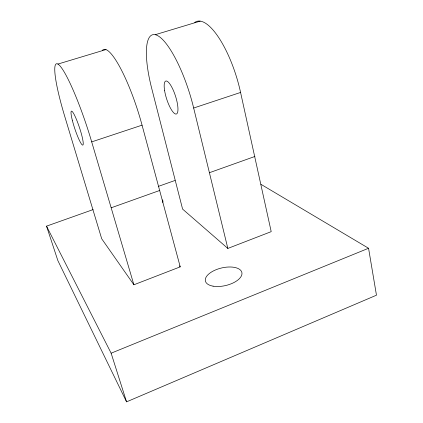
<?xml version="1.0" encoding="UTF-8"?>
<svg xmlns="http://www.w3.org/2000/svg" width="423" height="423" viewBox="0 0 423 423"><rect width="100%" height="100%" fill="white"/><g stroke="black" fill="none" stroke-linecap="round" stroke-linejoin="round"><path stroke-width="0.63" d="M93.097 209.597L46.53 226.152L57.861 260.584L126.551 401.85L376.47 295.196L368.56 248.264L260.965 184.328M46.53 226.152L111.133 353.189L368.56 248.264M133.895 284.779L91.696 141.885A67.125 8.999 71.5 0 0 59.056 64.946A67.125 8.999 71.5 0 0 64.819 116.642L101.7 238.768L133.895 284.779L180.23 266.85L142.054 125.166A66.051 13.266 71.8 0 0 102.477 50.295M227.838 248.433L193.665 108.024A64.946 17.502 72.2 0 0 156.996 35.305A64.946 17.502 72.2 0 0 151.804 88.767L182.593 209.099L227.838 248.433L271.206 231.651L240.576 92.447A63.942 21.229 72.6 0 0 194.686 22.477M111.27 207.767L159.815 190.429M209.618 172.642L254.932 156.452M158.287 186.411L175.053 180.452M91.696 141.885L142.054 125.166M193.665 108.024L240.576 92.447M57.93 64.069L105.94 49.581M155.246 34.702L200.153 21.15M179.352 265.882L180.23 266.85M111.133 353.189L126.551 401.85M162.247 199.894A13.726 4.986 -15.4 0 1 162.696 202.448M213.081 286.16A18.728 9.015 -13.2 0 0 241.914 274.305A18.728 9.015 -13.2 0 0 215.915 269.774A18.728 9.015 -13.2 0 0 213.081 286.16M164.579 90.459A17.322 4.653 72.2 0 0 176.359 114.014A17.322 4.653 72.2 0 0 172.277 88.084A17.322 4.653 72.2 0 0 164.579 90.459M72.301 120.195A17.898 2.39 71.5 0 0 82.813 145.089A17.898 2.39 71.5 0 0 76.288 119.059A17.898 2.39 71.5 0 0 72.301 120.195"/></g></svg>
